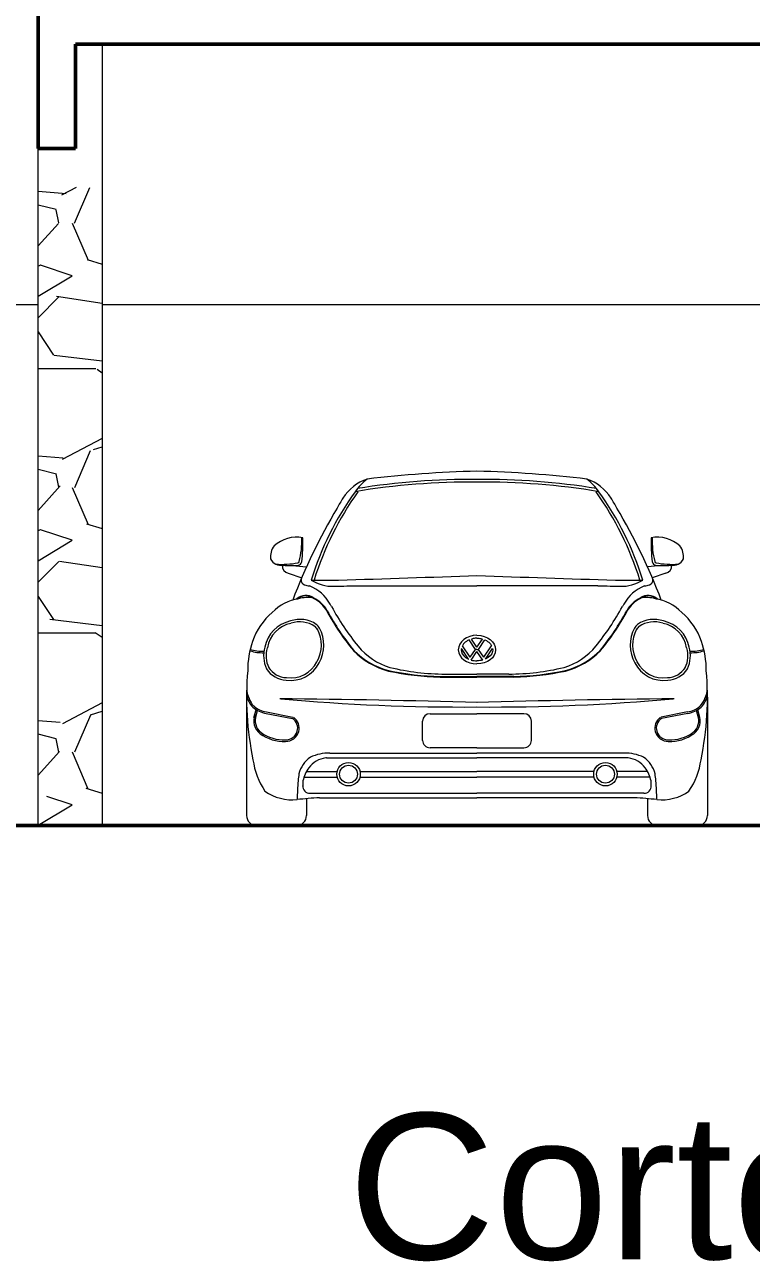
# Model space of a CAD drawing. Header units: millimetres. Extents: x 42 to 552, y 43 to 535.
# Drawn here: x 285.583 to 288.374, y 478.027 to 482.776 of the extents above; entities that cross this region are included whole.
import ezdxf

# ---------------------------------------------------------------- set-up
doc = ezdxf.new("R2010")
doc.units = ezdxf.units.MM
doc.header["$LTSCALE"] = 0.75
doc.header["$MEASUREMENT"] = 0
doc.layers.add('Linhas finas', color=7, linetype='Continuous', lineweight=0)
doc.layers.add('Paredes', color=7, linetype='Continuous', lineweight=50)
doc.layers.add('Textos', color=144, linetype='Continuous')
doc.styles.get("Standard").update_dxf_attribs({"font": 'arial.ttf'})
doc.dimstyles.get("Standard").update_dxf_attribs({"dimtxt": 1.5, "dimasz": 1.4, "dimexe": 0.18, "dimexo": 0.0625, "dimgap": 0.6, "dimtad": 2, "dimzin": 0, "dimdsep": 46, "dimtxsty": 'Standard', "dimblk": 'OBLIQUE', "dimcen": 0.09, "dimadec": 0, "dimazin": 0, "dimtfac": 1, "dimtofl": 0, "dimtmove": 0, "dimatfit": 3, "dimfxl": 1, "dimtolj": 1, "dimtzin": 0, "dimarcsym": 0})

# ---------------------------------------------------------------- blocks, each defined once
blk = doc.blocks.new('BeetleF')
for p, q in [((0.06035097586158145, 0.9978918149004805), (0.1152387311595362, 0.9926204351010917)), ((1.48002256973453, 0.9978918149004805), (1.425134814436575, 0.9926204351010917)), ((0.04484220454494903, 0.9684934529857401), (0.09694025396385086, 0.9511593865034804)), ((1.495531341051162, 0.9684934529857401), (1.443433291632289, 0.9511593865034804)), ((0.3060078537045854, 0.9205808313106694), (0.7701867727980414, 0.9205808313106694)), ((1.234365691891526, 0.9205808313106694), (0.7701867727980414, 0.9205808313106694)), ((0.7701867727980414, 0.6841498693187269), (0.7487217543769589, 0.7156698742806249)), ((0.7701867727980414, 0.6841498693187269), (0.7916517912191523, 0.7156698742806249)), ((0.7375538175235761, 0.6386195120609592), (0.7101425081820594, 0.6788712644473627)), ((0.7440824289298575, 0.6458173120336212), (0.7139500162122943, 0.6900648304721031)), ((0.7644716281881472, 0.6757575454488851), (0.7396238577511838, 0.7122449051193769)), ((0.7440824289298575, 0.6458173120336212), (0.7644716281881472, 0.6757575454488851)), ((0.7479868657318036, 0.634766079702942), (0.7701867727980414, 0.6673652215790185)), ((0.7701867727980414, 0.6757575454488851), (0.7644716281881472, 0.6757575454488851)), ((0.7701867727980414, 0.6757575454488851), (0.775901917407964, 0.6757575454488851)), ((0.792386679864336, 0.634766079702942), (0.7701867727980414, 0.6673652215790185)), ((0.775901917407964, 0.6757575454488851), (0.8007496878449274, 0.7122449051193769)), ((0.7962911166662536, 0.6458173120336212), (0.775901917407964, 0.6757575454488851)), ((0.7962911166662536, 0.6458173120336212), (0.8264235293837885, 0.6900648304721031)), ((0.8028197280725919, 0.6386195120609592), (0.8302310374140518, 0.6788712644473627)), ((0.6286999420992174, 0.5714668628105066), (0.7701867727980414, 0.5714668628105066)), ((0.6479292909075696, 0.581164649983517), (0.7701867727980414, 0.581164649983517)), ((0.8924442546885416, 0.581164649983517), (0.7701867727980414, 0.581164649983517)), ((0.9116736034969222, 0.5714668628105066), (0.7701867727980414, 0.5714668628105066)), ((0.6286999420992174, 0.5695773371158026), (0.7701867727980414, 0.5695773371158026)), ((0.9116736034969222, 0.5695773371158026), (0.7701867727980414, 0.5695773371158026)), ((-0.1150359514135744, 0.4918041621391858), (-0.1150359514135744, 0.03779051389411237)), ((1.655409497009714, 0.4918041621391858), (1.655409497009714, 0.03779051389411237)), ((-0.08651067128602108, 0.4139996538500164), (-0.07770092776598858, 0.444236906732133)), ((-0.08106838006392536, 0.4124140207233893), (-0.07265514147556473, 0.4412903690727958)), ((-0.03966594733086026, 0.4301475319703911), (0.06154199033912278, 0.4105555994765311)), ((-0.03858861862894969, 0.4357127928831055), (0.06261931904106177, 0.4161208603892526)), ((0.5897561938503486, 0.4288232856682477), (0.7701867727980414, 0.4288232856682477)), ((0.950617351745791, 0.4288232856682477), (0.7701867727980414, 0.4288232856682477)), ((1.578962164225061, 0.4357127928831055), (1.477754226555106, 0.4161208603892526)), ((1.580039492927, 0.4301475319703911), (1.478831555256988, 0.4105555994765311)), ((1.621441925660037, 0.4124140207233893), (1.613028687071704, 0.4412903690727958)), ((1.626884216882189, 0.4139996538500164), (1.618074473362157, 0.444236906732133)), ((0.561413308429735, 0.3265675012628257), (0.561413308429735, 0.4004804002476625)), ((0.9789602371663477, 0.3265675012628257), (0.9789602371663477, 0.4004804002476625)), ((0.7701867727980414, 0.2982246158422406), (0.5897561938503202, 0.2982246158422406)), ((0.7701867727980414, 0.2982246158422406), (0.950617351745791, 0.2982246158422406)), ((0.1918837532060422, 0.2592932037532627), (0.7701867727980414, 0.2592932037532627)), ((0.2047532430350145, 0.277353849369014), (0.7701867727980414, 0.277353849369014)), ((1.335620302561097, 0.277353849369014), (0.7701867727980414, 0.277353849369014)), ((1.348489792390069, 0.2592932037532627), (0.7701867727980414, 0.2592932037532627)), ((0.1151591308104685, 0.207240088983685), (0.232928874882333, 0.207240088983685)), ((0.3204373469171173, 0.207240088983685), (0.7701867727980414, 0.207240088983685)), ((1.219936198679051, 0.207240088983685), (0.7701867727980414, 0.207240088983685)), ((1.425214414785643, 0.207240088983685), (1.307444670713835, 0.207240088983685)), ((0.1053118742721324, 0.185258690787137), (0.233094767705154, 0.185258690787137)), ((0.3202714540942395, 0.185258690787137), (0.7701867727980414, 0.185258690787137)), ((1.220102091501872, 0.185258690787137), (0.7701867727980414, 0.185258690787137)), ((1.435061671323979, 0.185258690787137), (1.307278777890957, 0.185258690787137)), ((0.1150359514136028, 0.1025914380979813), (0.1150359514136028, 0.03779051389410526)), ((0.1258363472351505, 0.123736309412795), (0.7701867727980414, 0.123736309412795)), ((0.165060978569926, 0.1055973914591917), (0.7701867727980414, 0.1055973914591917)), ((1.411025699173933, 0.123736309412795), (0.7701867727980414, 0.123736309412795)), ((1.375312567026185, 0.1055973914591917), (0.7701867727980414, 0.1055973914591917)), ((1.425337594182508, 0.1025914380979813), (1.425337594182508, 0.03779051389410526)), ((0.07724543751950819, 0), (-0.07724543751947976, 0)), ((1.463128108076631, 0), (1.617618983115591, 0))]:
    blk.add_line(p, q)
for centre, radius in [((0.2766831108996826, 0.1965789755398752), 0.04503434810594558), ((1.2636904346964, 0.1965789755398752), 0.04503434810594558), ((0.2766831108996826, 0.1965789755398752), 0.03427962315462962), ((1.2636904346964, 0.1965789755398752), 0.03427962315462962)]:
    blk.add_circle(centre, radius)
for centre, radius, start, end in [((0.4042620023633106, 1.162803736846506), 0.176381218037869, 108.7015683682327, 147.6571681445538), ((0.5229342476623344, 1.116365831043147), 0.2762055122586481, 129.3760751049129, 143.252434085376), ((0.9042395734713864, -3.415665073364309), 4.778059546491624, 91.60769609731334, 96.68880189698079), ((0.6361339721247248, -3.415665073364309), 4.778059546491624, 83.31119810301921, 88.39230390268668), ((1.017439297933777, 1.116365831043147), 0.2762055122586481, 36.74756591462399, 50.62392489508711), ((1.136111543232772, 1.162803736846506), 0.176381218037869, 32.34283185544624, 71.29843163176729), ((0.7457122691218103, -1.375404985453006), 2.693879503624297, 89.47944774209756, 99.48873049920087), ((0.7457122691218103, -1.365089494269224), 2.693879503624297, 89.47944774209756, 99.28659695702204), ((0.7946612764742724, -1.365089494269224), 2.693879503624297, 80.71340304297797, 90.52055225790245), ((0.7946612764742724, -1.375404985453006), 2.693879503624297, 80.51126950079913, 90.52055225790245), ((1.284919016099792, 0.5811021570236399), 1.207313067700153, 144.5335372703948, 162.594699663601), ((1.296304543257037, 0.5811021570236399), 1.207313067700153, 144.5335372703948, 162.594699663601), ((0.897538203240714, 0.8607322266098656), 0.7547850353307144, 148.316547610809, 151.7140282368942), ((0.2440690023390744, 0.5811021570236399), 1.207313067700153, 17.40530033639898, 35.46646272960521), ((0.2554545294963759, 0.5811021570236399), 1.207313067700153, 17.40530033639898, 35.46646272960521), ((0.6428353423554256, 0.8607322266098656), 0.7547850353307144, 28.28597176310585, 31.68345238919103), ((2.227230796231623, 0.0357424401784705), 2.318647446270052, 149.3318164468403, 159.0347750386242), ((-0.6868572506355122, 0.0357424401784705), 2.318647446270052, 20.96522496137576, 30.66818355315964), ((0.07677160395837745, 0.9795011338662363), 0.1272911193140711, 78.89846330254299, 132.4281487278204), ((-0.2061890242439119, 1.090144104282977), 0.3033553350903008, 345.331450359644, 2.587736182658379), ((-0.4542990309076913, 1.08603223972732), 0.555884203337253, 352.3538597212449, 1.894600062160555), ((1.994672576503859, 1.08603223972732), 0.555884203337253, 178.1053999378395, 187.6461402787551), ((1.463601941637705, 0.9795011338662363), 0.1272911193140711, 47.57185127217964, 101.101536697457), ((1.746562569840023, 1.090144104282977), 0.3033553350903008, 177.4122638173416, 194.668549640356), ((0.04482961270826991, 1.031944624446261), 0.06806267704075203, 142.4159112439346, 187.4157871174737), ((1.495543932887841, 1.031944624446261), 0.06806267704075203, 352.5842128825263, 37.58408875606538), ((0.01780722523440659, 1.044028165610822), 0.0455344632701743, 207.2772756248495, 280.005722453232), ((0.01953969389933263, 1.336011441492694), 0.3335067392936557, 266.2264537818485, 280.8184031257078), ((0.05054908631981903, 0.9959247195739174), 0.02801861677927615, 174.2034390354282, 258.247657342361), ((0.05528829059011287, 1.326374122477841), 0.3285213192069999, 264.8359216015703, 274.8270588776545), ((0.08166084330335366, 1.01408058472057), 0.005668577084116659, 274.8270588776463, 352.3538597212456), ((0.08166084330335366, 1.01408058472057), 0.01511620555764442, 274.8270588776463, 352.3538597212456), ((1.458712702292758, 1.01408058472057), 0.01511620555764442, 187.6461402787544, 265.1729411223537), ((1.458712702292758, 1.01408058472057), 0.005668577084116659, 187.6461402787544, 265.1729411223537), ((1.485085255005998, 1.326374122477841), 0.3285213192069999, 265.1729411223455, 275.1640783984297), ((1.520833851696779, 1.336011441492694), 0.3335067392936557, 259.1815968742922, 273.7735462181515), ((1.489824459276321, 0.9959247195739174), 0.02801861677927615, 281.752342657639, 5.796560964571833), ((1.522566320361705, 1.044028165610822), 0.0455344632701743, 259.994277546768, 332.7227243751505), ((-1.176892377350441, 51.22073305065028), 50.29838644038247, 271.6116821160077, 272.2185065267365), ((2.717265922946552, 51.22073305065028), 50.29838644038247, 267.7814934732635, 268.3883178839923), ((0.1144405771545394, 0.943173946662295), 0.02036660700660066, 176.0606846080357, 249.5539809631655), ((0.1622723267811352, 1.113288567446645), 0.1970153373573682, 253.8058198011068, 259.6756159843204), ((0.07240447055974641, 0.7782318746031365), 0.1514031306471866, 28.22375800511727, 68.87811799708012), ((0.1853289894263241, 2.254270937465346), 1.31307404661994, 267.7110321974832, 272.2889678025168), ((0.2147667730870353, 1.07079168893798), 0.1524102475042883, 237.5039200480723, 272.2710723246789), ((0.1958452101657713, 3.687459450194375), 2.769070800768243, 270.3121292953149, 272.2800141800524), ((1.34452833543034, 3.687459450194375), 2.769070800768243, 267.7199858199476, 269.6878707046851), ((1.355044556169787, 2.254270937465346), 1.31307404661994, 267.7110321974832, 272.2889678025168), ((1.325606772509047, 1.07079168893798), 0.1524102475042883, 267.7289276753211, 302.4960799519276), ((1.467969075036365, 0.7782318746031365), 0.1514031306471866, 111.1218820029199, 151.7762419948828), ((1.378101218814976, 1.113288567446645), 0.1970153373573682, 280.3243840156796, 286.1941801988932), ((1.425932968441572, 0.943173946662295), 0.02036660700660066, 290.4460190368345, 3.93931539196433), ((0.1110730006530787, 0.696498887473961), 0.1758215610746895, 98.64734197450697, 136.3733658924494), ((0.1124107152414808, 0.8323744585718096), 0.05090944792117805, 53.08712628661015, 133.9985006671147), ((0.1124107152414808, 0.8323744585718096), 0.04901992222647249, 53.08712628661015, 133.9985006671147), ((0.1196832460264261, 0.7474629642021249), 0.1277594359036967, 79.49025286102491, 105.920771242535), ((0.09425794555124867, 0.7695559052360004), 0.1125288467318305, 28.20337413647522, 64.79335592901204), ((0.09425794555124867, 0.7695559052360004), 0.114418372426536, 28.20337413647522, 64.79335592901204), ((1.446115600044863, 0.7695559052360004), 0.114418372426536, 115.206644070988, 151.7966258635248), ((1.446115600044863, 0.7695559052360004), 0.1125288467318305, 115.206644070988, 151.7966258635248), ((1.427962830354659, 0.8323744585718096), 0.05090944792117805, 46.0014993328853, 126.9128737133898), ((1.420690299569685, 0.7474629642021249), 0.1277594359036967, 74.07922875746502, 100.5097471389751), ((1.427962830354659, 0.8323744585718096), 0.04901992222647249, 46.0014993328853, 126.9128737133898), ((1.429300544943032, 0.696498887473961), 0.1758215610746895, 43.62663410755057, 81.35265802549303), ((0.1453471685176169, 0.6257241097202453), 0.2509827101128322, 130.0638751395095, 161.2122552116545), ((1.06924601739513, 1.300111244804434), 0.9974693501689271, 208.5937702302557, 219.0979419151952), ((1.06924601739513, 1.300111244804434), 0.9955798244742216, 208.5937702302557, 219.0979419151952), ((0.1107968810362934, 0.7860781649953914), 0.114418372426536, 28.20337413647522, 33.86284970454717), ((1.085784952880175, 1.316633504563825), 0.9955798244742216, 208.5937702302557, 219.0979419151952), ((0.4545885927159361, 1.316633504563825), 0.9955798244742216, 320.9020580848048, 331.4062297697442), ((0.4711275282009808, 1.300111244804434), 0.9955798244742216, 320.9020580848048, 331.4062297697442), ((0.4711275282009808, 1.300111244804434), 0.9974693501689271, 320.9020580848048, 331.4062297697442), ((1.429576664559789, 0.7860781649953914), 0.114418372426536, 146.1371502954528, 151.7966258635248), ((1.395026377078551, 0.6257241097202453), 0.2509827101128322, 18.78774478834548, 49.93612486049053), ((0.07944062092701643, 0.6619575990536006), 0.1258806773528059, 101.9209425334153, 169.8354948579622), ((0.07944062092701643, 0.6619575990536006), 0.1164330488792781, 101.9209425334153, 169.8354948579622), ((0.08975728301030017, 0.6771229704690995), 0.113943692339452, 56.29881973385459, 108.5869510107049), ((0.08975728301030017, 0.6771229704690995), 0.1044960638659243, 56.29881973385459, 108.5869510107049), ((0.121682165887222, 0.7312443599351468), 0.04187373608793538, 31.16000264700037, 52.4216825311346), ((0.121682165887222, 0.7312443599351468), 0.05132136456146314, 31.16000264700037, 52.4216825311346), ((1.418691379708889, 0.7312443599351468), 0.05132136456146314, 127.5783174688654, 148.8399973529996), ((1.418691379708889, 0.7312443599351468), 0.04187373608793538, 127.5783174688654, 148.8399973529996), ((1.450616262585811, 0.6771229704690995), 0.113943692339452, 71.41304898929505, 123.7011802661454), ((1.450616262585811, 0.6771229704690995), 0.1044960638659243, 71.41304898929505, 123.7011802661454), ((1.460932924669095, 0.6619575990536006), 0.1164330488792781, 10.1645051420378, 78.07905746658473), ((1.460932924669095, 0.6619575990536006), 0.1258806773528059, 10.1645051420378, 78.07905746658473), ((0.04126224199691819, 0.6925191454787196), 0.1309845820007405, 330.9049934510792, 27.70074655673175), ((0.04126224199691819, 0.6925191454787196), 0.1404322104742682, 330.9049934510792, 27.70074655673175), ((1.499111303599193, 0.6925191454787196), 0.1404322104742682, 152.2992534432682, 209.095006548921), ((1.499111303599193, 0.6925191454787196), 0.1309845820007405, 152.2992534432682, 209.095006548921), ((0.2260303536396577, 0.5967321978430071), 0.3367073498997925, 160.9634589360875, 180.2989182539936), ((-0.05389441944925011, 0.8199864711923439), 0.1568838781779387, 252.2958052355566, 271.8408907052601), ((-0.05389441944925011, 0.8254696126665593), 0.1568838781779387, 252.676507067428, 271.8408907052601), ((0.06303093439058216, 0.6507337009789609), 0.1125761407810276, 162.7205889273873, 205.8267715428548), ((0.06303093439058216, 0.6507337009789609), 0.1031285123074998, 162.7205889273873, 205.8267715428548), ((0.5076783535204186, 0.8821783798518226), 0.2995815371862018, 224.8443698484898, 255.007121136047), ((0.5076783535204186, 0.8821783798518226), 0.2976920114914962, 224.8443698484898, 255.007121136047), ((0.507223875479724, 0.8458156423729122), 0.2496567009631054, 218.9788713501704, 253.3874725937913), ((1.033149670116387, 0.8458156423729122), 0.2496567009631054, 286.6125274062086, 321.0211286498297), ((1.032695192075693, 0.8821783798518226), 0.2976920114914962, 284.992878863953, 315.1556301515102), ((1.032695192075693, 0.8821783798518226), 0.2995815371862018, 284.992878863953, 315.1556301515102), ((1.477342611205586, 0.6507337009789609), 0.1031285123074998, 334.1732284571452, 17.27941107261271), ((1.477342611205586, 0.6507337009789609), 0.1125761407810276, 334.1732284571452, 17.27941107261271), ((1.594267965045361, 0.8254696126665593), 0.1568838781779387, 268.1591092947399, 287.323492932572), ((1.594267965045361, 0.8199864711923439), 0.1568838781779387, 268.1591092947399, 287.7041947644434), ((1.31434319195651, 0.5967321978430071), 0.3367073498997925, 359.7010817460064, 19.03654106391249), ((0.05440367982600947, 0.6795989337304498), 0.1227642749883759, 262.1552606769272, 333.1923698854021), ((0.05440367982600947, 0.6795989337304498), 0.1133166465148481, 262.1552606769272, 333.1923698854021), ((1.485969865770102, 0.6795989337304498), 0.1227642749883759, 206.8076301145979, 277.8447393230729), ((1.485969865770102, 0.6795989337304498), 0.1133166465148481, 206.8076301145979, 277.8447393230729), ((1.075881658383651, 0.4931134016971193), 1.190918329455609, 175.0933563342452, 191.665418215055), ((0.04064732835399809, 0.6510367934262646), 0.0931015884818178, 212.0078067268259, 268.1536673821401), ((0.04064732835399809, 0.6510367934262646), 0.08365396000829003, 212.0078067268259, 268.1536673821401), ((0.6616488742434115, 1.711760416581839), 1.142659012007297, 258.3179726413713, 268.344891448602), ((0.6616488742434115, 1.711760416581839), 1.140769486312592, 258.3179726413713, 268.344891448602), ((0.648641187685115, 1.484699022317287), 0.9035346527862647, 256.3781696290553, 269.954856534948), ((0.8917323579109961, 1.484699022317287), 0.9035346527862647, 270.0451434650521, 283.6218303709447), ((0.8787246713526997, 1.711760416581839), 1.140769486312592, 271.655108551398, 281.6820273586287), ((0.8787246713526997, 1.711760416581839), 1.142659012007297, 271.655108551398, 281.6820273586287), ((1.499726217242113, 0.6510367934262646), 0.08365396000829003, 271.84633261786, 327.9921932731739), ((1.499726217242113, 0.6510367934262646), 0.0931015884818178, 271.84633261786, 327.9921932731739), ((0.4644918872124606, 0.4931134016971193), 1.190918329455609, 348.334581784945, 4.906643665754786), ((-0.01686974817860687, 0.5279507747854453), 0.0976695651861195, 180.2317035416875, 204.8704126966222), ((1.55724329377469, 0.5279507747854453), 0.0976695651861195, 335.1295873033777, 359.7682964583123), ((-0.03199387339131476, 0.5138235958972679), 0.08394190589229883, 188.5265315723144, 225.1724515107602), ((-0.03199387339131476, 0.5138235958972679), 0.07827332880818216, 200.1390285570755, 225.1724515107602), ((-0.4381891724234777, -42.47401029055), 42.96278918108348, 88.38459938360556, 89.39871103970589), ((0.7117811619310999, 8.072704069638448), 7.618088880477204, 264.7669339552822, 270.4392739227), ((1.978562718019589, -42.47401029055), 42.96278918108348, 90.60128896029411, 91.61540061639444), ((0.8285923836650397, 8.072704069638448), 7.618088880477204, 269.5607260773, 275.2330660447178), ((1.572367418987426, 0.5138235958972679), 0.07827332880818216, 314.8275484892398, 339.8609714429245), ((1.572367418987426, 0.5138235958972679), 0.08394190589229883, 314.8275484892398, 351.4734684276856), ((-0.02442413142270539, 0.5296769505936503), 0.1006897121043741, 228.4789584013079, 261.2934331591459), ((-0.02442413142270539, 0.5296769505936503), 0.09502113502025746, 228.4789584013079, 261.2934331591459), ((0.5897561938503486, 0.4004804002476625), 0.0283428854205833, 90, 180), ((0.950617351745791, 0.4004804002476625), 0.0283428854205833, 0, 90), ((1.564797677018817, 0.5296769505936503), 0.09502113502025746, 278.7065668408541, 311.5210415986921), ((1.564797677018817, 0.5296769505936503), 0.1006897121043741, 278.7065668408541, 311.5210415986921), ((-0.02418348920150493, 0.4021549176882324), 0.06347117221196232, 157.735928833695, 232.2739433830899), ((-0.02418348920150493, 0.4021549176882324), 0.05780259512784564, 157.735928833695, 232.2739433830899), ((0.03727720716321414, 0.3737569972863533), 0.04407853021285716, 344.2260916475838, 56.59937526380765), ((0.03727720716321414, 0.3737569972863533), 0.04974710729697382, 344.2260916475838, 56.59937526380765), ((1.503096338432925, 0.3737569972863533), 0.04974710729697382, 123.4006247361923, 195.7739083524162), ((1.503096338432925, 0.3737569972863533), 0.04407853021285716, 123.4006247361923, 195.7739083524162), ((1.564557034797616, 0.4021549176882324), 0.05780259512784564, 307.7260566169101, 22.26407116630498), ((1.564557034797616, 0.4021549176882324), 0.06347117221196232, 307.7260566169101, 22.26407116630498), ((0.0283539436348974, 0.4787240077242814), 0.1562732933798732, 234.2896838267814, 272.5003565975356), ((0.0283539436348974, 0.4787240077242814), 0.1506047162957566, 234.2896838267814, 272.5003565975356), ((0.03592745250378471, 0.3735855379353019), 0.05100254362563097, 268.731882365714, 344.8983826514531), ((0.03592745250378471, 0.3735855379353019), 0.0453339665415143, 268.731882365714, 344.8983826514531), ((1.504446093092326, 0.3735855379353019), 0.05100254362563097, 195.1016173485467, 271.268117634286), ((1.504446093092326, 0.3735855379353019), 0.0453339665415143, 195.1016173485467, 271.268117634286), ((1.512019601961271, 0.4787240077242814), 0.1562732933798732, 267.4996434024643, 305.7103161732186), ((1.512019601961271, 0.4787240077242814), 0.1506047162957566, 267.4996434024643, 305.7103161732186), ((0.5897561938503202, 0.3265675012628257), 0.0283428854205833, 179.9999999999969, 270), ((0.950617351745791, 0.3265675012628257), 0.0283428854205833, 270, 3.053332494204976e-12), ((0.193829885874635, 0.2913619994344288), 0.2869374915658126, 187.8213465206425, 213.9306233954928), ((0.1877756270361601, 0.1747605819404754), 0.1041563804968003, 123.6743898539721, 167.2169090016306), ((0.2001105086687573, 0.1664725619246994), 0.09318917368806372, 96.62558544415948, 144.2783605543638), ((0.1993326823364043, 0.1193934192145818), 0.158053408608797, 88.03461267530449, 116.0092165802868), ((0.2087910642729867, 0.07839549561297687), 0.1816860973710494, 95.33954551742507, 96.13998989465952), ((1.341040863259707, 0.1193934192145818), 0.158053408608797, 63.99078341971315, 91.9653873246955), ((1.331582481323125, 0.07839549561297687), 0.1816860973710494, 83.86001010534048, 84.66045448257492), ((1.340263036927411, 0.1664725619246994), 0.09318917368806372, 35.72163944563616, 83.37441455584052), ((1.352597918559951, 0.1747605819404754), 0.1041563804968003, 12.78309099836944, 56.32561014602788), ((1.346543659721476, 0.2913619994344288), 0.2869374915658126, 326.0693766045072, 352.1786534793575), ((0.6814746715351987, 0.1127619921086627), 0.6013181542544989, 171.8694091706017, 174.3770408273138), ((0.2144891274453471, 0.1495457097872652), 0.1148698812672301, 141.6101943359448, 169.3951352127893), ((1.325884418150764, 0.1495457097872652), 0.1148698812672301, 10.6048647872107, 38.38980566405522), ((0.8588988740609125, 0.1127619921086627), 0.6013181542544989, 5.622959172686172, 8.13059082939833), ((1.122012582395712, 0.08441622002823124), 1.042620923290251, 175.1989151267973, 179.2001040210864), ((0.1275920968286641, 0.1508019340653384), 0.02712251268720578, 175.0538814968029, 273.711582113695), ((0.869295483914982, 0.1176610134250531), 0.7695432161444827, 176.0489499828392, 177.5257324039861), ((1.412781448767447, 0.1508019340653384), 0.02712251268720578, 266.288417886305, 4.946118503197103), ((0.6710780616811292, 0.1176610134250531), 0.7695432161444827, 2.642529101750421, 3.951050017160823), ((0.4183609632003993, 0.08441622002823124), 1.042620923290251, 0.7998959789135481, 4.801084873202673), ((0.06164062810404403, 0.2841027439837234), 0.1859899493077426, 235.2975476889558, 275.5081358846759), ((0.2021019378628353, -0.9285984757943879), 1.034858987741677, 92.05123991531336, 96.8043081003942), ((1.338271607733276, -0.9285984757943879), 1.034858987741677, 83.19569189960579, 87.94876008468663), ((1.478732917492067, 0.2841027439837234), 0.1859899493077426, 264.491864115324, 304.7024523110442), ((-0.07724543751947976, 0.03779051389411237), 0.03779051389411107, 180, 270), ((0.07724543751950819, 0.03779051389411237), 0.03779051389411107, 270, 359.999999999997), ((1.463128108076631, 0.03779051389411237), 0.03779051389411107, 180.000000000003, 270), ((1.617618983115591, 0.03779051389411237), 0.03779051389411107, 270, 0)]:
    blk.add_arc(centre, radius, start, end)
blk.add_ellipse((0.7701867727980698, 0.6757575454488816), major_axis=(0.07167045698777047, 0.00348140688284435), ratio=0.761815013486762, start_param=1.533807886831881, end_param=4.675400540421674)
at = {"extrusion": (0, 0, -1)}
blk.add_ellipse((0.7701867727981266, 0.6757575454488816), major_axis=(-0.07167045698777047, 0.00348140688284435), ratio=0.761815013486762, start_param=1.533807886831881, end_param=4.675400540421674, dxfattribs=at)
for points, knots in [([(0.7701867727981266, 0.7190924156127423), (0.7680012833897649, 0.719051285396688), (0.7658142760149644, 0.7189208479876399), (0.7585160052159381, 0.718170686651888), (0.7534969653451071, 0.7171322218623217), (0.7487217543769589, 0.7156698742806213)], [1.53736359496605, 1.53736359496605, 1.53736359496605, 1.53736359496605, 1.641485105628615, 1.641485105628615, 1.886593395698188, 1.886593395698188, 1.886593395698188, 1.886593395698188]), ([(0.7701867727980698, 0.7190924156127423), (0.7723722622063747, 0.719051285396688), (0.774559269581232, 0.7189208479876399), (0.7818575403802583, 0.718170686651888), (0.7868765802510325, 0.7171322218623217), (0.7916517912191807, 0.7156698742806213)], [1.53736359496605, 1.53736359496605, 1.53736359496605, 1.53736359496605, 1.641485105628615, 1.641485105628615, 1.886593395698188, 1.886593395698188, 1.886593395698188, 1.886593395698188]), ([(0.7101425081821162, 0.6788712644473662), (0.7095594224306296, 0.6749630977719434), (0.7097299393351477, 0.6710487666134952), (0.7131888149132237, 0.6564885969827685), (0.7221843404083756, 0.6458266921204583), (0.736651552217154, 0.6390235731247884), (0.737100491776971, 0.638819225164994), (0.7375538175235761, 0.6386195120609486)], [2.991978323280915, 2.991978323280915, 2.991978323280915, 2.991978323280915, 3.282970211257229, 3.282970211257229, 4.103712764071537, 4.103712764071537, 4.129719848960893, 4.129719848960893, 4.129719848960893, 4.129719848960893]), ([(0.739623857755987, 0.7122449051115325), (0.7322086342923626, 0.7088958908807328), (0.7257529187332352, 0.7045043494535648), (0.7180321843446222, 0.6964786498508673), (0.7157084095825894, 0.6933126642444378), (0.7139500162123795, 0.6900648304721031)], [2.048402477628191, 2.048402477628191, 2.048402477628191, 2.048402477628191, 2.462227658442922, 2.462227658442922, 2.711299383168879, 2.711299383168879, 2.711299383168879, 2.711299383168879]), ([(0.8007496878401525, 0.7122449051115325), (0.808164911303777, 0.7088958908807328), (0.8146206268629044, 0.7045043494535648), (0.8223413612515174, 0.6964786498508673), (0.8246651360135502, 0.6933126642444378), (0.8264235293838169, 0.6900648304721031)], [2.048402477628191, 2.048402477628191, 2.048402477628191, 2.048402477628191, 2.462227658442922, 2.462227658442922, 2.711299383168879, 2.711299383168879, 2.711299383168879, 2.711299383168879]), ([(0.8302310374140802, 0.6788712644473662), (0.8308141231655668, 0.6749630977719434), (0.8306436062609919, 0.6710487666134952), (0.8271847306829159, 0.6564885969827685), (0.8181892051878208, 0.6458266921204583), (0.8037219933789856, 0.6390235731247884), (0.8032730538192254, 0.638819225164994), (0.8028197280725635, 0.6386195120609486)], [2.991978323280915, 2.991978323280915, 2.991978323280915, 2.991978323280915, 3.282970211257229, 3.282970211257229, 4.103712764071537, 4.103712764071537, 4.129719848960893, 4.129719848960893, 4.129719848960893, 4.129719848960893])]:
    blk.add_open_spline(points, degree=3, knots=knots)
for points in [[(0.7481391012480572, 0.6349896278096239), (0.7551237760151253, 0.6331951392449966), (0.7626541129966995, 0.6323263071074905), (0.770186772798013, 0.6324662425620033)], [(0.7922344443480824, 0.6349896278096239), (0.7852497695810712, 0.6331951392449966), (0.7777194325994969, 0.6323263071074905), (0.7701867727981266, 0.6324662425620033)]]:
    blk.add_open_spline(points, degree=3)
blk = doc.blocks.new('_Oblique')
at = {"color": 0, "linetype": 'ByBlock', "lineweight": -2}
blk.add_line((-0.5, -0.5), (0.5, 0.5), dxfattribs=at)
blk = doc.blocks.new('*D306')
at = {"color": 0, "lineweight": -2, "transparency": 16777216}
for p, q in [((285.7794786003341, 484.2010886521982), (284.4450980871345, 484.2010886521982)), ((284.4585980871345, 479.7010886521991), (284.4585980871345, 484.2010886521982)), ((285.6294786003308, 479.7010886521991), (284.4450980871345, 479.7010886521991))]:
    blk.add_line(p, q, dxfattribs=at)
at = {"layer": 'Defpoints', "color": 0, "transparency": 16777216}
for p in [(284.4585980871345, 484.2010886521982), (285.7841661003341, 484.2010886521982), (285.6341661003308, 479.7010886521991)]:
    blk.add_point(p, dxfattribs=at)
at = {"color": 0, "lineweight": -2, "transparency": 16777216, "xscale": 0.105, "yscale": 0.105, "zscale": 0.105}
for p, rotation in [((284.4585980871345, 484.2010886521982), 90), ((284.4585980871345, 479.7010886521991), 270)]:
    blk.add_blockref('_Oblique', p, dxfattribs=dict(at, rotation=rotation))
at = {"color": 0, "transparency": 16777216, "insert": (284.3561586260159, 481.9510886521985), "char_height": 0.1125, "attachment_point": 5, "rotation": 90}
blk.add_mtext('\\A1;4.50', dxfattribs=at)

msp = doc.modelspace()

# ---------------------------------------------------------------- hatches: boundary and pattern name
at = {"layer": 'Linhas finas'}
h = msp.add_hatch(dxfattribs=at)
h.set_pattern_fill('GRAVEL', color=256, scale=0.04)
h.set_pattern_definition([(228.0127875, (-809.5406400937445, -767.6714174840374), (-8.128000000638323, -9.143999999432713), [0.136688576, -13.532193455826]), (184.969741, (-809.6320800937447, -767.7730174840374), (12.1919999951762, 1.016000057879169), [0.2345618879999995, -23.22161955740954]), (132.5104471, (-809.8657600937447, -767.7933374840372), (10.160000004291, -11.17599999609838), [0.165392608, -16.37388911764]), (267.273689, (-810.2620000937445, -768.0473374840374), (1.01600000212789, 20.31999999989325), [0.2136018079999995, -21.14657497029514]), (292.83365418, (-810.2721600937446, -768.2606974840373), (-5.080000000425364, 12.19199999982218), [0.2094534799999995, -20.73592309813754]), (357.2736889999999, (-810.1908800937447, -768.4537374840372), (-20.31999999989325, 1.016000002127891), [0.2136018079999995, -21.14657497029514]), (37.69424047, (-809.9775200937447, -768.4638974840373), (-13.20799999941436, -10.16000000076017), [0.282477464, -27.9652461256988]), (72.25532837, (-809.7540000937447, -768.2911774840372), (7.112000001911716, 22.35199999939154), [0.266687808, -26.402102640762]), (121.42956562, (-809.6727200937446, -768.0371774840373), (-8.128000001153248, 13.20799999929041), [0.2143252, -21.21821827948481]), (175.2363583, (-809.7844800937446, -767.8542974840373), (11.17599999983981, -1.016000001755702), [0.2446853119999995, -11.98957477999997]), (222.3974378, (-810.0283200937447, -767.8339774840374), (-12.19199999960986, -11.1760000004256), [0.316431168, -31.3267090048708]), (138.81407483, (-809.2561600937447, -768.0574974840374), (-7.111999999573404, 6.096000000495673), [0.108001816, -10.6922263297376]), (171.4692344, (-809.3374400937446, -767.9863774840373), (13.20800000035586, -2.031999997694937), [0.205472792, -20.341855598816]), (225, (-809.5406400937445, -767.9558974840372), (-1.4210854715202e-16, -1.016000000000096), [0.143683736, -1.2931572433712]), (203.19859051, (-809.6117600937446, -767.8339774840374), (5.080000000138436, 2.031999999643733), [0.07737652799999975, -7.660248947557583]), (291.80140949, (-809.6828800937446, -767.8644574840373), (-1.016000000212598, 3.047999999929149), [0.109426248, -5.361901196]), (30.96375653, (-809.6422400937447, -767.9660574840373), (3.048000000074553, 2.03199999988845), [0.1777278639999995, -5.746519261163985]), (161.56505118, (-809.4898400937445, -767.8746174840373), (2.032000000053033, -1.015999999893501), [0.128514856, -3.0843592467312]), (16.389540334, (-810.2721600937446, -767.8644574840373), (10.16000000000006, 3.048000000000097), [0.1800352, -17.8235306690156]), (70.34617594, (-810.0994400937445, -767.8136574840373), (-4.064000000371726, -11.17599999986816), [0.151039576, -14.95288627128]), (293.19859051, (-809.4898400937445, -767.6714174840374), (-2.031999999645305, 5.080000000142114), [0.1547520399999995, -7.582873435557583]), (343.6104596700001, (-809.4288800937445, -767.8136574840373), (-10.16000000021292, 3.047999999289144), [0.1800351999999995, -17.82353066901594]), (339.44395478, (-810.2721600937446, -768.4943774840374), (-5.079999999999945, 2.032000000000084), [0.1736140799999995, -8.50709372524237]), (294.7751406, (-810.1096000937446, -768.5553374840374), (-5.080000006046772, 11.1759999972509), [0.145468848, -14.401437352288]), (66.80140949, (-809.4796800937447, -768.6874174840373), (2.031999999680919, 5.080000000127721), [0.15475204, -7.582873435557599]), (17.35402464, (-809.4187200937447, -768.5451774840374), (-13.20799999973721, -4.064000000852985), [0.1703130960000001, -16.86095039208]), (69.44395478, (-809.9775200937447, -768.6874174840373), (-2.032000000035384, -5.079999999985853), [0.08680703999999999, -8.593900765242402]), (101.309932474, (-809.5406400937445, -768.6874174840373), (-1.01600000000016, 4.064000000000147), [0.05180584, -5.128797985810401]), (165.963756532, (-809.5508000937446, -768.6366174840373), (3.047999999999805, -1.015999999999946), [0.20945348, -3.9796218356276]), (186.00900596, (-809.7540000937447, -768.5858174840373), (10.15999999994615, 1.016000000531741), [0.1941067999999995, -19.21654594533474]), (303.69006753, (-809.6422400937447, -768.0574974840374), (-1.016000000141188, 2.031999999929481), [0.146529552, -3.516710543872]), (353.15722659, (-809.5609600937446, -768.1794174840372), (17.27200000010627, -2.031999999095758), [0.255822704, -25.3264036260124]), (60.9453959, (-809.3069600937447, -768.2098974840374), (-4.064000000111874, -7.111999999936102), [0.104603296, -10.355756927244]), (90, (-809.2561600937447, -768.1184574840372), (-1.016, 1.016), [0.06096, -0.9550399999999999]), (120.25643716, (-809.7743200937446, -768.5553374840374), (4.063999999502866, -7.112000000283919), [0.141146784, -13.97357630928]), (48.01278749999999, (-809.8454400937446, -768.4334174840374), (8.128000000670136, 9.143999999404082), [0.273377151999999, -13.39550487982597]), (0, (-809.6625600937446, -768.2302174840372), (1.016, 1.016), [0.26416, -0.75184]), (325.3048465, (-809.3984000937446, -768.2302174840372), (10.16000000384861, -7.111999994501831), [0.160643824, -15.903726689656]), (254.0546040999999, (-809.2663200937445, -768.3216574840374), (-1.015999999929023, -4.064000000017899), [0.147931632, -7.248660015508801]), (207.64597536, (-809.3069600937447, -768.4638974840373), (-19.30400000070934, -10.1599999986523), [0.2408580399999995, -23.84498576917514]), (175.42607874, (-809.5203200937447, -768.5756574840373), (-13.20799999999953, 1.015999999999791), [0.254811784, -25.226338582496])])
h.paths.add_polyline_path([(285.8803789149882, 482.1510886521987), (285.6341661003303, 482.1510886521987), (285.6341661003307, 479.9812150498812), (285.6473926325006, 479.9747708349786), (285.6442669016982, 479.9639277344231), (285.6341661003307, 479.9555117266718), (285.6341661003307, 479.9483766084595), (285.6356879862496, 479.9463198019011), (285.6341661003307, 479.9397694597489), (285.6341661003307, 479.8653409450087), (285.642322823309, 479.8672053971163), (285.6558023775205, 479.8643495147211), (285.6703300580088, 479.8547725677781), (285.668035143808, 479.8472873558043), (285.6454426603431, 479.8457303762977), (285.6562335590172, 479.8374243978062), (285.6684711621908, 479.8105365533099), (285.6610623564499, 479.7914414496626), (285.6365985138859, 479.8010886521988), (285.6341661003307, 479.8010886521988), (285.6341661003307, 479.7010886521988), (285.8803789149885, 479.7010886521988)])
h.paths.add_polyline_path([(291.8223221612398, 482.1510886521987), (291.5761093465819, 482.1510886521987), (291.5761093465819, 479.7010886521991), (291.8223221612398, 479.7010886521991)])
h.paths.add_polyline_path([(294.8231209975145, 482.1510886521987), (294.5769081828566, 482.1510886521987), (294.5769081828566, 479.7010886521991), (294.8231209975145, 479.7010886521991)])

# ---------------------------------------------------------------- linework, layer by layer
at = {"layer": 'Linhas finas', "lineweight": 20}
for p, q in [((285.8803789149885, 482.7010886521987), (285.8803789149885, 479.7010886521988)), ((285.6341661003307, 479.7010886521988), (285.6341661003329, 482.3010886521986))]:
    msp.add_line(p, q, dxfattribs=at)
at = {"layer": 'Linhas finas'}
for p, q in [((283.569241950614, 481.7010886521988), (285.6341661003325, 481.7010886521987)), ((285.8803789149885, 481.7010886521988), (291.5761093465821, 481.7010886521988))]:
    msp.add_line(p, q, dxfattribs=at)
at = {"layer": 'Paredes'}
for p, q in [((285.6341661003329, 482.3010886521985), (285.6341661003339, 497.9010886521995)), ((285.7772312564534, 482.7010886521985), (291.5761093465818, 482.7010886521985)), ((285.7772312564534, 482.7010886521985), (285.7772312564531, 482.3010886521984)), ((285.6341661003329, 482.3010886521986), (285.7772312564534, 482.3010886521984)), ((281.7072312564553, 479.7010886521991), (299.6272312564533, 479.7010886521991))]:
    msp.add_line(p, q, dxfattribs=at)

# ---------------------------------------------------------------- block references
at = {"layer": 'Linhas finas'}
msp.add_blockref('BeetleF', (286.5498580742465, 479.7010886521988), dxfattribs=at)

# ---------------------------------------------------------------- texts
at = {"layer": 'Textos'}
msp.add_text('Corte   AA', height=0.56, dxfattribs=at).set_placement((286.824676666327, 478.0349379703047))

# ---------------------------------------------------------------- dimensions: what is measured, and where the dimension line sits
dim = msp.add_linear_dim(base=(284.4585980871345, 484.2010886521982), p1=(285.6341661003307, 479.7010886521988), p2=(285.784166100334, 484.201088652198), angle=90, dimstyle='Standard', override={"dimscale": 0.075})
dim.commit()
dim.dimension.update_dxf_attribs({"geometry": '*D306', "text_midpoint": (284.3561586260159, 481.9510886521985)})

doc.saveas('drawing.dxf')
